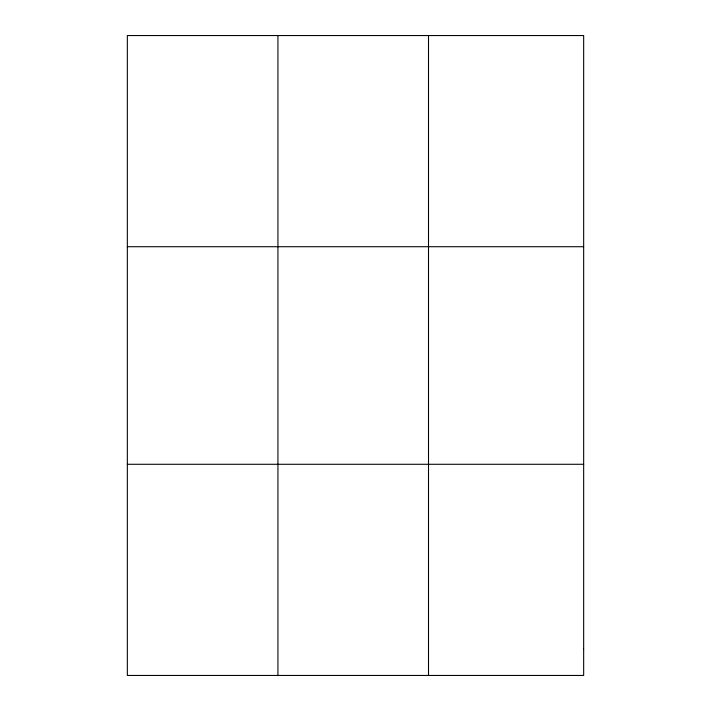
<?xml version="1.0" encoding="UTF-8"?>
<svg xmlns="http://www.w3.org/2000/svg" width="711" height="711" viewBox="0 0 711 711"><rect width="100%" height="100%" fill="white"/><g stroke="black" fill="none" stroke-linecap="round" stroke-linejoin="round"><path stroke-width="1.07" d="M277.93 35.55L277.93 675.45M428.511 35.55L428.511 675.45M127.34 246.717L583.66 246.717M127.34 464.283L583.66 464.283M583.66 649.054L583.66 675.45L127.34 675.45L127.34 35.55L583.66 35.55L583.66 649.054"/></g></svg>
